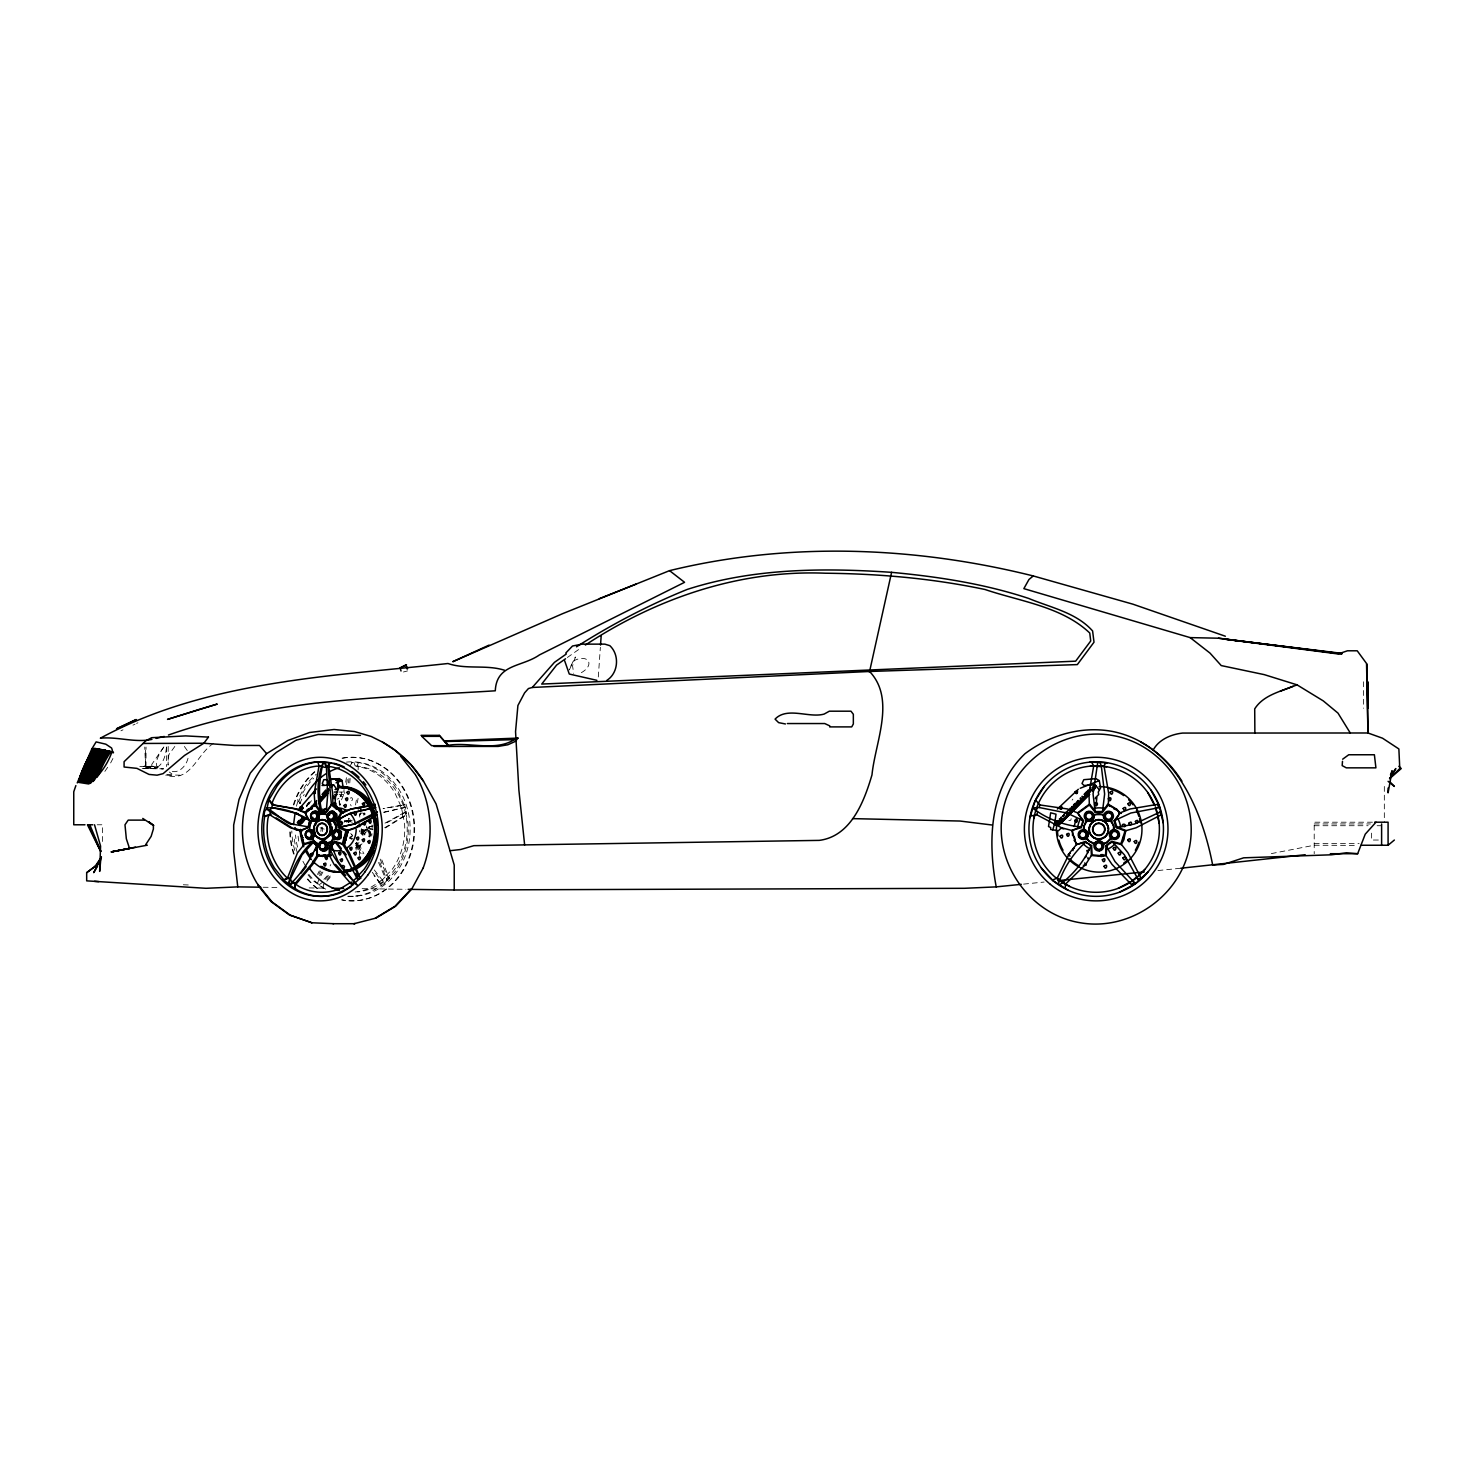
<?xml version="1.0" encoding="UTF-8"?>
<svg xmlns="http://www.w3.org/2000/svg" width="1475" height="1475" viewBox="0 0 1475 1475"><rect width="100%" height="100%" fill="white"/><g stroke="black" fill="none" stroke-linecap="round" stroke-linejoin="round"><path stroke-width="0.75" stroke-dasharray="5 3.75" d="M102.568 841.487L102.623 824.783L97.184 824.783M357.448 849.287L357.632 845.562L359.992 843.221M358.333 849.747L358.517 845.913L360.637 843.811M359.347 849.287L359.531 845.562L361.891 843.221M359.458 855.5L359.9 845.913L362.02 843.811M598.297 676.988L600.362 647.322M323.504 884.041L323.173 888.356L324.205 884.041M349.759 782.93L350.147 778.505M348.506 782.93L348.967 778.505M321.476 827.217L320.849 831.365M330.824 864.534L330.142 865.899M363.219 834.186L363.772 829.356M346.588 784.46L347.565 777.675M345.685 782.211L346.422 777.675M355.53 804.981L356.655 798.381M357.319 802.769L358.075 798.381M166.417 747.475C165.495 758.74 160.425 772.863 145.546 767.277L144.771 747.051M341.481 799.819L343.749 794.509L344.044 789.494M323.855 888.356L317.217 884.023L318.913 879.487M296.401 806.18L298.282 800.095L300.716 803.322M299.388 803.414L300.273 802.732A63.204 54.741 90 0 1 304.219 794.453M369.653 836.712L369.985 835.551A4.904 4.241 -90 0 0 365.818 829.724A4.904 4.241 -90 0 0 361.652 835.551M350.183 765.931L352.083 762.409L350.866 765.931M188.007 758.261C186.477 765.175 179.71 773.269 171.911 771.425M344.726 791.928L344.726 793.513M1072.141 800.077L1072.878 799.137M569.627 669.373L573.111 661.408L568.981 670.129M318.784 874.472L320.554 870.932M110.625 762.944L113.243 757.892M384.975 823.142L405.828 811.748L404.648 804.207L400.61 805.497L394.673 792.499A63.204 54.741 90 0 0 359.181 766.76L356.876 766.668L358.388 762.704L358.13 769.784M317.475 874.472L319.319 870.932M320.905 875.744L322.896 872.002M300.089 803.414L297.581 800.095L305.159 786.175A67.26 58.244 90 0 1 316.314 774.228M319.596 875.744L321.661 872.002M338.863 798.418L337.333 799.155M163.522 747.475C159.595 752.951 149.694 769.176 163.19 768.844L139.129 768.42M104.854 771.407L109.482 764.64M163.873 746.903L151.814 764.345L151.814 766.336L141.157 766.594M403.394 804.944L404.648 804.207M378.559 862.506L384.754 876.869L392.184 869.402A63.204 54.741 90 0 0 404.519 823.161L403.191 816.394L407.137 814.79L405.828 811.748M306.247 805.7L310.598 800.667A42.775 37.041 90 0 0 307.095 806.069M341.131 792.057L341.592 794.509L339.232 799.819L339.398 804.483L341.573 804.483M341.592 794.509L340.024 796.316L342.2 796.316M326.786 881.183L331.949 875.468M325.201 879.358L330.824 873.255M326.86 879.69L330.806 875.468M381.712 880.63L385.215 876.869L386.708 880.759L384.274 883.359L381.546 880.722L378.909 882.013L373.931 875.468M386.966 874.988L388.976 878.326L394.876 871.983A67.26 58.244 90 0 0 408.022 822.792L406.141 814.716M374.244 869.937L384.957 883.359L370.299 892.135A67.26 58.244 90 0 1 346.754 896.228M386.708 880.759L389.658 878.326L388.331 878.012M323.892 879.358L329.663 873.255M174.824 746.461L168.832 754.721L167.929 764.917M406.528 811.748L384.625 824.046M213.58 743.326C196.618 754.057 191.123 782.948 165.772 775.186M350.312 798.104C353.189 795.855 353.189 802.584 350.312 800.335M355.678 845.525L359.033 842.557M356.194 850.079L355.881 847.185M319.042 884.853L322.38 882.4M567.34 657.5L579.859 648.687M384.662 827.77L403.191 816.394M381.251 885.442L379.425 882.013L369.082 888.337A63.204 54.741 -90 0 1 355.143 892.006M339.637 805.793L340.651 804.281L339.287 802.695M350.589 837.321L352.322 836.509M120.932 730.807L122.997 729.83M132.953 725.147L135.018 724.17M136.603 723.414L137.931 722.787M581.334 672.692C595.918 664.377 587.4 653.204 573.296 661.077L575.379 657.002L572.558 665.87L573.664 673.319M385.473 827.936L406.842 814.716L405.348 812.209M403.468 671.992L407.542 670.904M383.721 812.467L404.722 807.507L404.095 804.944L383.076 808.669M383.924 812.08L404.722 807.507M400.61 805.497L383.334 808.411M1271.339 853.601L1314.207 845.249L1356.889 845.396M369.248 826.645L373.23 825.908M372.64 826.277L368.658 827.014L372.53 828.747M359.439 852.015L361.154 853.546M366.962 829.429L366.169 829.54A5.255 4.554 -90 0 0 362.832 835.606M1023.576 884.115L1044.079 882.05M1157.986 870.545L1180.774 868.24M151.814 766.336L157.124 767.277M139.812 766.594L153.271 766.244M403.966 804.207L397.531 790.158A67.26 58.244 90 0 0 359.771 762.759L351.382 762.409M144.771 765.636L146.025 765.636L146.025 747.051M338.771 792.057L343.38 792.057M339.158 794.509L343.749 794.509M344.265 820.948L345.537 820.948M347.602 821.096L352.322 822.202M1372.414 822.202L1314.207 822.202L1314.207 853.712M1314.207 823.953L1370.386 823.953M1314.207 825.723L1368.136 825.723M1377.115 825.723L1381.614 825.723M365.818 829.724L367.091 829.724L366.538 825.797M365.394 830.794L368.123 830.794M367.791 831.513L369.69 831.513M1378.369 840.031L1371.51 840.031L1371.51 830.572M1314.207 843.645L1359.139 843.645M357.632 845.562L359.9 845.913L363.864 853.785M386.413 879.487L389.031 878.012L380.661 856.993M382.947 882.4L381.14 884.041M355.475 896.044L357.319 896.044M145.546 767.166L157.014 767.277L145.453 767.111L145.546 747.475M263.122 887.249L279.236 887.471M309.16 887.913L325.274 888.134M362.113 888.669L405.865 889.296M143.628 768.493L163.688 768.844M166.712 774.854L179.95 775.186M166.859 774.983L173.534 775.186L169.33 772.033M183.287 884.779L190.109 885.037M404.021 807.507L405.699 807.581M359.55 815.325L361.08 813.002M320.093 827.77L324.15 829.116M1068.877 820.506L1070.776 820.247L1071.182 818.717M368.418 827.586L373.083 829.614M366.519 827.586L372.179 830.112M317.899 884.023L312.184 880.04L308.054 874.878M350.46 804.539L351.161 805.903M184.357 746.461L187.638 751.052M372.272 872.315L381.933 885.442M375.627 873.255L381.048 880.722M379.831 862.506L387.39 880.759M358.517 845.913L362.444 853.785M400.131 805.497L401.071 808.005M380.163 859.077L386.487 874.988M357.835 844.106L357.485 843.258A5.255 4.554 -90 0 0 356.766 842.243M353.982 762.483L355.162 765.931M402.73 816.394L402.251 813.721M401.532 808.005L402.657 813.721M339.25 801.386L339.324 804.483M1384.324 786.433L1384.324 822.202M1363.49 681.763L1363.49 708.313M168.187 746.461L168.187 765.064M166.472 746.922L166.472 766.558M371.977 824.894A42.775 37.041 90 0 1 371.718 836.048M344.025 822.202A8.26 7.154 -90 0 1 351.179 822.202M349.446 837.321A8.26 7.154 -90 0 0 352.654 835.182A6.306 5.457 -90 0 1 350.276 833.467M306.523 806.622A41.742 36.156 90 0 1 311.299 799.837M317.088 888.595A71.796 62.171 90 0 1 306.302 877.92M293.58 854.062A71.796 62.171 90 0 1 289.727 831.642M293.304 804.944A71.796 62.171 90 0 1 315.89 770.54M342.034 758.187A71.796 62.171 90 0 1 414.051 829.411A71.796 62.171 90 0 1 341.462 899.861M294.797 850.43A67.26 58.244 90 0 1 291.792 830.997M305.38 865.659A63.204 54.741 90 0 1 302.117 859.667M297.581 847.166A63.204 54.741 90 0 1 295.516 834.997M362.924 835.551A4.904 4.241 -90 0 1 367.091 829.724M366.925 829.724A4.904 4.241 -90 0 1 371.092 835.551M348.837 818.183A4.904 4.241 -90 0 1 348.266 819.215M346.57 820.653A4.904 4.241 -90 0 1 344.468 820.948M361.486 828.637A9.68 8.371 -90 0 1 360.748 833.559M351.714 839.035A9.68 8.371 -90 0 1 349.63 838.279M348.321 821.593A9.68 8.371 -90 0 1 350.257 820.432M355.752 843.46A4.904 4.241 -90 0 1 356.01 848.162M356.342 842.502A4.904 4.241 -90 0 1 355.936 850.043M364.178 813.462A4.904 4.241 -90 0 1 364.638 814.587M361.891 831.144A9.68 8.371 -90 0 1 361.246 833.559M352.212 839.035A9.68 8.371 -90 0 1 350.128 838.279M348.819 821.593A9.68 8.371 -90 0 1 350.755 820.432M349.317 818.33A5.255 4.554 -90 0 1 348.708 819.455M347.879 820.34A5.255 4.554 -90 0 1 344.634 821.317M325.643 889.13A67.26 58.244 90 0 1 307.888 873.182M297.268 852.495A67.26 58.244 90 0 1 293.875 835.366M298.927 801.036A67.26 58.244 90 0 1 313.677 778.302M346.422 762.114A67.26 58.244 90 0 1 410.124 829.079A67.26 58.244 90 0 1 346.422 896.044M346.717 822.405A9.827 8.518 90 0 1 350.534 819.86M361.246 829.356A9.827 8.518 90 0 1 360.951 831.9M352.101 838.851A9.827 8.518 90 0 1 350.036 837.874M348.284 822.405A9.827 8.518 90 0 1 350.036 820.837M362.813 829.356A9.827 8.518 90 0 1 361.67 834.26M359.808 830.407A6.306 5.457 -90 0 1 359.402 831.918M351.769 834.444A5.882 5.107 90 0 1 350.7 833.522M352.285 838.519A9.495 8.223 90 0 1 350.294 837.579M348.598 822.644A9.495 8.223 90 0 1 352.285 820.174M362.647 829.356A9.495 8.223 90 0 1 361.541 834.094M364.454 812.946A3.89 3.374 -90 0 1 365.081 813.61M359.439 814.44A3.89 3.374 -90 0 1 360.508 812.946M362.573 812.946A3.89 3.374 -90 0 1 363.901 815.362M363.514 813.075A3.245 2.803 -90 0 1 365.026 814.716M359.808 817.095A3.245 2.803 -90 0 1 361.449 813.075M356.028 842.926A3.89 3.374 -90 0 1 355.659 849.489M355.696 843.46A3.245 2.803 -90 0 1 355.954 848.438M371.055 834.905A3.89 3.374 -90 0 0 364.657 832.988L364.399 833.928A3.89 3.374 -90 0 0 364.343 834.887M368.639 836.749A3.89 3.374 -90 0 0 367.441 831.255A3.89 3.374 -90 0 0 362.758 832.988L362.5 833.928A3.89 3.374 -90 0 0 362.444 834.887M369.617 837.026A3.245 2.803 -90 0 0 369.358 832.029A3.245 2.803 -90 0 0 365.155 833.264L364.933 834.039A3.245 2.803 -90 0 0 364.897 834.85M306.487 806.069A42.775 37.041 -90 0 1 308.773 802.418M322.619 831.494A8.26 7.154 -90 0 1 322.619 827.217M308.976 804.207A42.775 37.041 -90 0 1 311.428 800.722M342.642 758.187A71.796 62.171 -90 0 1 414.659 829.411A71.796 62.171 -90 0 1 342.071 899.861M317.697 888.595A71.796 62.171 -90 0 1 305.528 876.168M294.189 854.062A71.796 62.171 -90 0 1 290.335 831.642M293.912 804.944A71.796 62.171 -90 0 1 314.857 771.904M355.549 765.967A63.204 54.741 -90 0 1 407.211 827.899A63.204 54.741 -90 0 1 357.595 892.006M298.743 841.119A63.204 54.741 -90 0 1 297.968 834.997"/><path stroke-width="1.5" d="M295.129 827.549L295.111 829.466L302.246 830.794M1065.171 888.356L1065.558 884.041L1085.674 864.424L1091.408 855.5L1101.327 856.403L1105.568 854.892L1112.021 864.424L1132.247 885.442M351.29 886.567L342.182 892.135A67.26 58.244 -90 0 1 297.618 890.218L295.055 888.356L295.387 884.041L299.093 886.53A63.204 54.741 -90 0 0 340.946 888.337L351.308 882.013L353.023 884.041L352.433 885.442L334.106 864.424L329.091 854.892L329.515 845.562L334.548 841.34L342.348 843.755L347.934 852.827L359.513 878.012L360.84 878.326L357.595 879.487L344.837 854.836L334.548 841.34M295.055 888.356L294.687 884.041L311.299 864.424L317.07 855.5L329.939 855.5L330.382 845.913L334.899 842.133L344.32 844.603L349.372 852.827L360.213 878.012M331.248 849.287L331.414 845.562L333.774 843.221L331.764 845.913L331.598 849.747M1105.568 854.892L1106.066 845.562L1108.794 843.221L1111.873 841.34L1120.889 843.755L1127.969 852.827L1141.171 878.326M342.348 843.755L345.961 830.941L354.996 827.77L377.323 814.716M327.192 766.558L331.064 766.76A63.204 54.741 -90 0 1 366.538 792.499L372.493 805.497C382.762 804.004 343.398 808.632 341.942 812.836L337.425 820.893L339.139 827.014L348.284 830.462L344.32 844.603L348.284 830.462L356.434 827.77L375.074 816.394L376.402 823.161A63.204 54.741 -90 0 1 364.067 869.402L358.849 874.988M434.111 746.424L498.126 746.424L507.898 744.764L515.365 741.372L517.965 738.09L514.222 739.657L445.303 741.538L449.082 746.424L439.255 735.361L421.002 735.361M1120.889 843.755L1125.056 830.941L1136.119 827.77L1161.323 814.79M1101.327 856.403L1106.268 855.5L1106.785 845.913L1109.237 843.811L1111.984 842.133L1121.277 844.603L1123.655 840.197L1125.868 830.462L1116.907 827.014L1114.916 820.893L1120.133 812.836L1130.016 809.001L1158.465 804.207M439.181 736.338L421.758 736.338L431.64 745.686L448.197 745.686L439.255 735.361M600.528 645.054L601.173 635.928M868.517 671.512L1077.34 664.598L1094.007 642.197L1092.606 630.968C1076.215 612.531 1050.606 607.571 1028.757 598.463C984.397 583.768 938.026 576.67 891.601 572.337L869.586 671.475C895.989 699.316 875.21 742.109 871.983 774.873C864.166 801.46 851.001 836.325 819.252 840.381L473.844 845.673L460.753 849.489L450.133 850.706M1342.49 761.34L1342.176 765.617L1346.306 767.848L1375.917 767.848L1374.387 754.758L1348.74 754.758L1342.656 759.201M293.341 824.046C285.117 827.069 263.398 796.279 264.228 816.154L269.685 814.716L290.409 827.77L300.55 830.941L304.09 844.603L297.471 852.827L287.496 878.012L283.366 880.04L290.225 884.853L293.47 882.474L290.003 879.948L289.082 884.023M322.048 812.264C317.641 796.058 319.559 777.214 323.265 762.409L331.654 762.759M317.863 762.169L319.061 765.82L314.157 793.513L315.06 805.018L320.149 812.264L323.246 812.559L326.362 812.264L331.451 805.018L327.948 765.82L329.57 762.704M100.706 860.165L99.655 871.412L100.577 846.115L94.529 824.783M316.092 842.926L311.926 838.593A4.904 4.241 -90 0 0 309.418 829.724L310.358 824.672M1083.074 829.724L1086.208 820.063M300.826 807.507C303.739 813.002 302.523 802.271 301.011 808.65C306.413 808.65 297.803 804.133 300.568 809.093C304.938 807.102 298.909 807.784 302.633 808.153L301.435 806.788L300.236 807.581L301.951 808.945M314.986 791.024L314.986 793.495M358.277 808.872L358.96 807.489L360.601 807.747M361.006 808.872L360.601 809.978M346.902 830.462L342.938 844.603M293.543 824.58L295.129 812.799L298.227 813.739M1097.75 762.409L1093.049 793.992L1095.243 812.264L1098.838 812.559L1102.433 812.264L1108.315 805.018L1108.702 793.513L1103.982 765.82L1105.844 762.704M1052.505 880.04L1057.262 878.012L1069.707 852.827L1076.418 844.603L1085.692 842.133L1088.439 843.811L1090.892 845.913L1091.408 855.5L1092.108 854.892L1091.611 845.562L1085.692 842.133C1073.062 853.269 1063.678 868.167 1058.294 884.023M372.493 805.497L351.161 809.001L342.79 812.928L340.319 809.222L336.245 808.872L331.451 805.018M319.319 854.892L317.07 855.5L316.627 845.913L314.617 843.221L311.962 841.34L304.145 843.755M300.55 830.941L308.091 827.586L309.584 820.893L305.067 812.836L295.701 809.001L272.433 804.944L268.782 800.095L267.03 808.263M308.091 827.586L310.008 820.764C304.68 816.486 303.573 808.724 311.52 808.263L312.165 808.872M337.664 780.625L338.752 787.963L335.581 796.316L334.973 804.483L332.613 804.483M1021.29 884.336L996.233 886.881C987.642 841.322 989.319 787.761 1025.051 753.651C1049.979 734.9 1081.986 725.571 1112.924 731.545C1174.543 744.23 1201.867 809.498 1212.671 865.014L1223.365 864.442L1243.683 857.823L1331.501 854.799L1346.454 852.808L1357.664 853.712L1365.242 834.168L1375.991 822.202M288.399 884.023C292.271 868.24 299.904 853.122 312.11 842.133L313.511 842.133L302.006 854.836L290.003 879.948M1095.243 812.264L1089.361 805.018L1088.974 793.513L1093.713 765.82L1091.518 762.169M331.525 804.096L336.835 806.29C340.319 812.135 335.489 803.617 332.908 804.096L331.525 804.096L326.362 812.264M310.266 824.783L310.635 823.492M1030.398 816.154L1036.685 814.716L1061.557 827.77L1071.809 830.462L1080.788 827.014L1082.023 824.046L1082.779 820.893L1077.543 812.836L1067.66 809.001L1039.857 804.944L1035.634 800.095M1085.803 841.34L1076.418 844.603L1071.809 830.462L1081.341 827.586L1083.553 820.764L1077.543 812.836L1089.582 804.096L1095.63 811.563L1102.065 811.563L1108.112 804.096L1116.667 809.222L1120.133 812.836L1114.123 820.764L1114.953 824.267L1116.335 827.586L1125.056 830.941M1074.132 826.535L1076.123 818.938M266.33 808.263L270.478 812.209L269.685 814.716L271.068 814.716L264.928 816.154L264.467 817.814A67.26 58.244 -90 0 0 274.405 868.001L284.067 880.04L288.363 878.252M268.837 815.122L267.934 818.496A63.204 54.741 -90 0 0 286.98 877.754L287.662 878.252M269.925 811.029L271.529 807.618M305.067 812.836L306.45 812.836L297.139 809.001L273.815 804.944L272.137 802.732A63.204 54.741 -90 0 1 316.775 766.152L319.688 766.263M422.993 868.314L423.159 868.038C434.461 837.708 431.954 803.008 415.581 774.983M97 749.54L95.654 749.153L94.363 751.07A110.367 109.408 87.9 0 0 80.664 781.16L80.406 782.119L80.978 781.086A110.367 109.408 88 0 1 94.677 750.996M97.958 749.171L96.668 751.107A110.367 108.56 -84.3 0 0 82.969 781.178L82.711 782.156L86.453 781.215L81.899 782.082L81.568 781.068A110.367 109.261 -89.9 0 1 95.267 750.978L96.557 749.042L98.161 749.577M81.899 782.082L82.157 781.105A110.367 108.984 -87.2 0 1 95.857 751.033L97.147 749.097M82.711 782.156L83.559 781.234A110.367 108.247 -82.8 0 1 97.258 751.162L98.548 749.226L99.544 749.687M86.306 782.561L86.564 781.603A110.367 106.845 -78.7 0 1 100.263 751.513L101.554 749.577L99.433 751.347A110.367 106.993 -79 0 0 85.734 781.437L86.306 782.561L90.012 781.621M95.488 749.89L94.474 749.429L93.183 751.347A110.367 109.445 87.3 0 0 79.484 781.437L77.235 782.875L91.782 749.023L96.115 741.907L105.85 744.193L111.584 748.009L112.413 750.48C108.191 763.405 99.784 775.924 88.703 783.962L78.986 782.451L79.152 781.51A110.367 109.482 86.9 0 1 92.851 751.42L94.16 749.503L95.174 749.964L93.718 749.595L92.095 751.605A110.422 109.722 82.8 0 0 80.406 775.352L79.189 780.035L79.668 778.431A110.404 109.574 85.7 0 1 92.409 751.531M1044.392 786.175L1035.044 801.036L1032.943 807.894L1039.138 807.507L1039.857 804.944M1099.023 789.494L1095.077 784.811L1084.014 785.474L1082.023 783.483L1083.793 779.685L1095.925 778.671L1099.299 780.625L1100.571 787.963L1098.267 792.057L1098.709 794.509L1096.921 796.316L1096.202 804.483M1052.744 829.835L1054.717 823.327M331.34 787.318L332.502 785.825L331.359 786.894M1029.882 817.814L1032.832 808.263C1046.586 818.699 1063.586 825.263 1080.788 827.014L1081.341 827.586M1033.864 818.496L1034.915 815.122M1036.169 811.029L1037.22 807.618M328.612 789.641L327.376 788.203L328.298 790.194L327.155 791.485C325.477 787.097 324.352 794.619 326.583 792.849M322.73 856.403L325.164 855.021L322.73 856.403L317.07 855.5M1055.362 822.386L1058.11 820.506L1055.989 822.331M323.265 762.409C316.867 776.569 316.775 795.928 320.72 811.563L320.149 812.264M75.87 785.603L73.75 791.798L73.75 824.783L84.978 824.783M1057.096 823.603L1057.888 824.193L1094.745 786.894A2.895 2.895 0 0 0 1094.063 786.212L1093.639 786.23M314.839 791.743L314.839 792.776M1090.154 788.203L1091.205 790.194L1089.914 791.485C1087.923 787.005 1086.743 794.841 1089.251 792.849M1036.685 814.716L1037.607 812.209M340.319 827.586L338.808 820.893L340.614 817.685M1390.482 774.947L1392.087 770.706L1388.086 792.849L1388.086 788.074M321.071 855.647L327.044 856.403L330.99 854.892M318.692 844.106L319.042 843.258A5.255 4.554 -90 0 1 326.712 843.258L331.525 841.248L333.018 837.984A5.255 4.554 -90 0 1 335.397 829.54L335.858 825.889L332.981 820.985A5.255 4.554 -90 0 1 326.768 815.767L326.915 814.864A14.658 12.703 -90 0 0 318.84 814.864L318.987 815.767A5.255 4.554 -90 0 1 312.755 820.985L312.055 820.543M1072.989 849.047L1072.989 850.633M1084.936 857.62L1086.448 856.459M1087.812 858.819L1087.978 857.62M98.585 864.405L100.982 858.948M91.708 754.536L93.552 750.462L91.782 749.023L94.769 748.341L113.354 752.508M94.732 750.074L96.668 749.613M105.223 749.706L102.844 749.89L101.572 751.826A110.367 106.845 -78.7 0 0 87.873 781.916L87.597 782.875L88.832 782.137A110.367 106.827 -78.7 0 1 102.531 752.066L103.822 750.13M106.145 750.683L104.854 752.619A110.367 106.808 -78.6 0 0 91.173 782.69L89.92 783.428L90.196 782.469A110.367 106.827 -78.7 0 1 103.895 752.379L105.186 750.462L109.058 750.996M107.14 751.162L108.431 751.457L107.454 750.996L106.163 752.932A110.404 106.827 -78.6 0 0 93.423 779.832L92.907 781.566L94.4 780.072A110.404 106.79 -78.5 0 1 107.122 753.153L109.814 750.812M110.736 751.789L109.463 753.725A110.404 106.716 -78.4 0 0 98.936 774.357L96.871 777.067L97.958 774.135A110.404 106.753 -78.5 0 1 108.486 753.485L109.777 751.549L112.93 751.752M310.543 823.64L312.313 820.063A4.904 4.241 -90 0 1 311.907 812.522L312.774 811.803A4.904 4.241 -90 0 1 318.858 814.587L322.195 813.794M314.617 843.221L316.627 845.913C310.063 860.275 301.048 874.122 289.524 884.853L294.355 888.356M336.706 806.88L332.908 804.096L332.686 793.513L328.648 765.82L330.252 762.704M268.782 800.095L277.042 786.175A67.26 58.244 -90 0 1 316.461 762.114L322.564 762.409M423.159 868.038L411.673 889.13L395.613 906.258L376.033 918.077L354.516 923.59M345.961 830.941L338.402 827.586L336.484 820.764L340.891 812.928L343.325 812.836L340.319 809.222L336.245 808.872M100.724 858.561L93.736 872.665L97.608 866.046M98.659 881.608L86.675 880.852L86.675 872.665L96.705 865.18L101.388 857.288M1390.298 777.675L1395.829 768.549L1390.667 776.163M318.452 855.5L312.737 864.424L296.162 883.931L292.88 882.4L294.17 882.474M145.619 844.788L151.132 836.38L153.382 829.024L153.382 825.484L148.938 821.944L153.677 825.428M322.877 808.964L323.855 811.656L324.813 808.964M334.217 798.749L334.217 796.518M99.323 749.3L98.032 751.217A110.367 107.804 -81.1 0 0 84.333 781.308L84.075 782.266L84.923 781.363A110.367 107.454 -80.1 0 1 98.622 751.273L99.913 749.355L101.72 749.89M79.963 782.229L80.222 781.252A110.367 109.427 87.8 0 1 93.921 751.181L95.211 749.245L93.607 751.254A110.367 109.427 87.6 0 0 79.908 781.326M94.75 866.95L101.443 856.975M1119.212 812.928L1116.667 809.222M300.66 822.792L300.882 821.962A3.651 3.171 -90 0 0 300.163 821.133C295.996 825.152 301.619 816.726 297.305 822.644A3.3 2.858 -90 0 0 297.987 823.419L299.923 821.741L299.167 824.451L305.085 817.685M323.431 796.5L322.232 794.14L323.154 796.113L322.029 797.422L320.315 796.353L322.361 797.735M316.867 804.096L315.484 804.096C309.363 807.618 308.754 810.162 315.06 805.018M1108.315 805.018L1114.27 808.263M375.148 804.207L375.222 807.507L350.405 813.02L336.484 820.764M1095.317 798.749L1095.722 797.219M1153.173 750.001C1158.944 739.491 1171.076 734.366 1182.526 733.075L1367.952 732.983L1382.518 738.201L1398.872 748.95L1399.775 768.549L1389.542 778.542M336.521 825.797L334.014 820.063L336.908 829.724A4.904 4.241 -90 0 1 341.075 835.551L340.743 836.712A4.904 4.241 -90 0 1 334.419 838.593L331.045 842.17M300.882 873.255L306.173 866.618M1059.308 822.792L1059.566 821.962A3.651 3.651 0 0 0 1058.737 821.133L1056.487 822.81M1079.737 802.363L1079.958 801.681A2.895 2.895 0 0 0 1079.276 800.98C1075.183 804.465 1080.788 797.237 1076.473 802.326A2.544 2.544 0 0 0 1077.119 802.972C1081.747 800.077 1075.994 804.133 1078.52 803.58M1070.481 811.619L1070.315 810.457M1076.787 805.295C1077.119 800.022 1070.076 807.083 1075.349 806.751M1085.6 796.5L1084.217 794.14L1085.287 796.113L1083.977 797.422L1082.005 796.353L1084.365 797.735M305.62 812.928L311.52 808.263M1078.465 812.928L1089.361 805.018M996.233 886.881L964.447 888.3L454.226 889.997L454.226 865.014L436.065 803.875L423.473 781.178L411.027 764.751L394.71 750.001L382.431 742.054L371.202 736.467L354.479 731.545L334.032 729.498L309.547 732.503L287.791 740.524L266.606 753.651L250.234 773.195L239.042 799.376L233.677 825.023L233.677 851.296L237.788 886.881L260.817 887.212M298.983 809.056L316.406 788.941M315.023 793.347L314.525 791.19M301.435 808.945L302.633 808.153M307.703 810.918L308.939 809.517M309.787 808.503L310.801 808.742L311.815 806.161M316.701 800.519L315.539 802.326A2.544 2.212 -90 0 0 316.092 802.972L316.461 802.953M316.517 801.404L316.295 802.437M311.133 809.13L312.368 807.692M319.319 799.727L320.075 798.878L319.006 798.528M315.521 804.908L314.212 806.419L313.198 805.258L315.023 804.336M319.208 801.367L328.685 790.434M305.362 818.238L302.91 822.257M318.674 802.879L327.542 792.628M307.353 817.132L299.867 824.525L302.246 823.032M318.95 803.728L328.058 793.218M338.752 787.963L337.019 789.494L333.59 784.811L331.635 784.811M524.639 844.972L518.887 790.065L515.549 731.655L517.909 705.511L524.602 692.863L528.437 688.548L532.272 687.461L554.434 662.367L566.308 653.997M1094.524 787.576L1096.072 785.825L1094.727 787.318M565.81 652.983L572.521 646.013L582.035 644.133L604.805 644.133L609.839 645.663C619.795 654.937 618.412 672.987 606.926 680.325M1111.726 838.593L1103.503 844.567M329.515 845.562L330.382 845.913C325.33 853.417 370.077 899.252 353.428 880.722L357.54 876.869L355.641 873.421M411.083 889.13L395.005 906.258L375.424 918.077M1059.603 884.853C1072.989 874.822 1084.217 861.345 1090.892 845.913L1091.611 845.562M1116.335 827.586L1134.404 824.046L1160.641 811.748M489.073 645.11L452.77 661.703L562.454 613.729L669.558 570.641L684.566 582.312L539.408 654.937C521.947 667.161 496.467 663.897 495.287 690.798C385.823 697.73 272.949 698.154 168.445 735.029M1057.372 809.056L1078.317 789.272M1064.139 814.218L1066.407 811.951L1065.835 813.186L1067.365 814.716M1067.439 810.918L1068.988 810.052M1092.145 787.668L1093.381 786.433M1088.974 794.011L1061.908 822.257M1092.219 790.747L1095.482 787.503L1092.809 791.337M1059.585 824.562L1089.73 794.435M377.028 811.748L353.502 824.046L338.402 827.586M327.487 791.817L325.44 790.416L325.643 792.352M1137.354 876.371L1132.081 880.999M1138.847 874.988L1144.877 869.402M1147.993 871.983L1135.123 883.931L1119.599 892.135M334.788 806.88L340.227 809.83M514.222 739.657C495.268 751.66 469.806 741.925 448.787 745.225M1389.727 778.542L1401.25 768.549L1398.872 766.299M1361.222 845.249L1388.086 845.249L1394.373 840.031M1093.307 788.793C1090.744 789.77 1096.607 784.7 1092.33 788.166M1090.283 791.817L1087.923 790.416L1088.144 792.352M1225.356 636.223L1132.855 604.16L1033.274 575.951L1028.96 579.491L1023.853 588.636L1190.141 637.606L1218.553 638.214L1341.789 653.96M1132.118 884.041L1134.22 882.4L1135.732 883.359M1061.576 809.093C1064.6 805.958 1057.151 805.958 1060.156 809.093M1118.732 812.688L1121.369 813.389M1073.247 848.715L1074.353 848.254M1124.558 826.811C1127.896 823.308 1119.654 823.308 1122.991 826.811M1103.116 854.633L1100.885 854.633M1123.378 839.828L1123.378 837.099M332.096 841.506L327.118 844.567A4.904 4.241 -90 0 0 319.042 844.567L315.927 842.926M86.675 872.665L96.705 865.18M301.048 835.182L304.09 844.603L312.11 842.133L314.507 843.811M321.753 811.545L326.639 808.097M576.485 646.824C611.553 624.441 648.65 605.027 687.258 589.41C753.135 568.133 823.197 567.746 891.601 572.337M565.552 658.772L556.591 665.078L541.731 684.068L1075.662 661.169L1090.707 640.998L1089.748 633.015C1061.742 606.483 1020.331 601.487 985.042 589.502C932.513 578.403 879.045 573.738 825.428 573.222C739.51 569.719 656.559 598.205 585.409 645.017M79.982 776.643L82.416 774.928M1138.534 880.759L1138.221 879.487L1140.433 878.012M339.453 824.046C334.733 813.684 367.644 810.513 373.783 807.378M353.539 880.999L338.162 861.64L331.414 845.562M302.246 837.394L303.26 837.616M295.848 740.358L276.452 752.305C239.393 783.981 232.202 841.893 256.945 883.175L272.082 901.962L290.206 915.108L311.354 922.668M375.904 807.507L373.415 808.005L374.539 813.721L377.231 812.209M302.393 839.976L303.408 840.197M1080.198 788.277L1099.299 780.625M1118.179 888.337L1130.145 882.013M327.118 844.567L330.4 842.926M401.016 670.996L400.186 667.898L405.938 664.948L407.579 668.765M375.166 814.532L354.94 824.046L342.587 826.59M400.186 667.898L406.51 664.783M334.161 802.898C337.923 801.699 335.267 808.503 333.534 804.686M116.746 728.613L135.995 719.542M116.507 728.982L136.438 719.616M1350.252 732.983L1337.991 713.107L1323.259 700.883L1296.986 684.824C1282.236 691.185 1263.817 694.43 1254.709 708.885L1254.875 732.983M302.08 835.44L300.679 835.44L300.107 830.462L309.252 827.014L291.902 824.046L270.478 812.209L271.861 812.209M1095.28 802.898C1099.502 801.589 1096.607 808.595 1094.542 804.686M1107.393 804.539L1109.753 805.903M599.329 598.647L636.333 584.008M1280.337 691.167L1293.132 686.225M336.06 782.838L342.108 780.625L343.196 787.963M1072.491 835.44L1072.62 830.941M1073.855 837.616L1073.192 835.182M273.815 804.944L272.433 804.944L271.806 807.507L295 813.02L310.008 820.764M1074.04 840.197L1076.787 843.755M296.493 740.081L318.176 734.458L360.435 735.398M135.442 847.185L111.971 851.776L147.352 845.175M1092.108 854.892L1101.364 855.647M83.301 782.211L87.043 781.271M81.309 782.027L85.071 781.086L80.719 782.045M151.943 739.381C135.036 742.994 117.392 736.486 100.355 738.201C206.297 680.712 330.842 676.269 447.958 663.51C466.34 669.797 486.326 664.34 504.671 670.295M156.037 738.403L164.223 736.449M669.558 570.641C788.627 541.565 914.832 546.395 1033.274 575.951M325.44 855.647L329.091 854.892M327.044 856.403L331.322 855.5L329.939 855.5M304.016 818.92L301.896 819.362L302.264 817.187L301.398 819.713L300.347 819.399L301.969 821.28M1093.749 814.587L1103.927 814.587M129.634 848.42L111.031 851.923L129.523 848.457L126.334 838.759L124.988 824.783L128.196 820.118L144.144 820.118M303.389 819.639L301.637 819.971L302.375 820.819M1063.18 818.92L1060.728 819.362L1061.152 817.187L1060.156 819.713L1059.4 818.938L1060.82 821.28M1159.682 807.581L1130.827 813.02L1114.123 820.764M1083.553 820.764L1066.849 813.02L1039.138 807.507M1062.461 819.639L1060.433 819.971L1061.281 820.819M314.783 790.84L313.548 792.259L314.783 793.679M343.103 868.24C347.621 865.862 339.49 863.576 342.421 868.038M353.76 923.7L355.106 923.59M1070.02 856.108L1068.029 854.597L1070.389 853.232M1305.172 854.726L1180.774 868.24M1057.741 880.667L1144.323 871.928M330.123 779.077L339.398 778.671L342.329 780.625L337.259 780.625L334.327 778.671M330.99 779.482L339.398 778.671M266.44 807.894C282.038 807.267 297.784 812.707 310.967 820.893L309.584 820.893M322.066 785.474L333.59 784.811M326.012 793.513L324.721 793.587L324.961 794.73M323.08 813.85L324.297 813.794M143.093 743.455L203.827 743.253L234.414 745.465L259.508 745.465L266.606 753.651M1088.587 793.513L1086.669 794.011L1087.37 794.73M532.272 687.461L869.586 671.475M445.339 740.892L517.965 738.09M1099.963 762.483L1101.309 765.931L1103.982 765.82M787.355 723.543L824.728 723.543L829.798 725.903M829.651 726.898L851.72 726.898L853.343 723.967L853.343 714.287L850.983 711.19L829.337 711.19L824.156 714.066C809.203 718.399 787.189 706.378 775.076 719.118L778.634 722.639L785.438 723.967M319.743 765.82L322.048 765.931M328.648 765.82L325.643 765.931C322.177 756.749 330.769 770.927 322.011 766.373M326.344 765.931L327.727 793.992L326.288 811.563L320.72 811.563L315.484 804.096M327.192 779.685L323.818 779.685L322.288 783.483L324.021 785.474M335.692 780.238L340.762 780.238M335.065 789.494L337.425 789.494M334.401 792.057L336.761 792.057M314.101 793.052L314.359 791.964M334.788 794.509L337.148 794.509M333.221 796.316L335.581 796.316M364.528 799.837L367.644 799.837M302.375 807.083L302.117 808.153M309.455 809.222L308.183 809.83M320.72 811.563L324.887 811.822M318.674 814.587L318.858 814.587A4.904 4.241 -90 0 1 312.147 820.063L312.313 820.063M327.487 814.587L324.131 813.794M310.819 817.297L312.718 817.297M337.425 820.893L338.808 820.893M1374.645 822.202L1388.086 822.202L1388.086 845.249M92.796 824.783L87.449 824.783L100.558 851.241M339.139 827.014L340.522 827.014M309.418 829.724L309.602 829.724A4.904 4.241 -90 0 0 305.436 835.551L305.767 836.712A4.904 4.241 -90 0 0 312.092 838.593L314.396 841.506M336.908 829.724L336.724 829.724A4.904 4.241 -90 0 0 334.235 838.593L334.419 838.593M297.342 829.835L301.767 829.835M300.107 830.462L301.49 830.462L293.783 828.305M310.561 831.513L312.46 831.513M338.088 831.513L339.988 831.513M311.926 838.593L312.737 837.984A5.255 4.554 -90 0 0 310.358 829.54L309.566 829.429M324.426 842.926L326.325 842.926M319.042 844.567L319.208 844.567A4.904 4.241 -90 0 0 322.712 850.946L324.887 850.946A4.904 4.241 -90 0 0 326.86 850.043M316.627 845.913L318.01 845.913M330.382 845.913L331.764 845.913M1330.321 853.712L1357.664 853.712M324.887 855.777L323.246 855.021M288.879 878.012L287.496 878.012L290.796 879.487M354.83 882.4L353.023 884.041M237.788 886.881L206.002 888.3L94.529 881.349M332.963 923.7L354.369 923.7M332.188 888.245L343.693 888.411M408.169 889.333L454.226 889.997M852.568 818.625L960.078 821.04L992.122 825.023M1089.896 762.114L1107.448 762.759M1090.283 766.152L1096.368 765.931M1096.202 766.373L1101.548 766.558M1104.093 766.668L1106.766 766.76M311.483 922.76L333.571 923.7M322.029 813.794L323.246 813.85M1058.921 825.281L1054.514 824.783L1056.008 814.2L1050.661 812.799L1048.522 826.535L1050.679 827.549L1050.661 829.466L1058.405 830.794L1061.004 828.212L1063.77 828.839M1229.247 639.744L1342.361 653.407M1341.347 653.665L1218.553 638.214M1084.715 862.949L1086.079 865.309L1083.351 865.309M312.092 922.76L289.598 915.108L271.031 901.575L257.867 885.203M1235.534 640.5L1225.061 639.21L1338.102 653.96L1347.468 650.788L1357.221 650.788L1366.901 663.99L1367.952 732.983L1366.551 663.953M316.406 848.309L314.876 850.633M596.896 680.325L569.276 674.038L564.667 660.8M344.117 839.976L346.017 839.976M103.84 750.369L100.724 749.429M109.408 751.697L110.754 752.029M111.731 752.25L113.501 752.674M1083.406 798.694L1080.401 797.957L1080.714 801.367M344.265 837.394L346.164 837.394M1082.89 799.21L1081.175 800.925M318.932 797.957L321.532 798.694M345.463 835.182L347.363 835.182M1296.986 684.824L1264.241 674.628L1221.226 665.575L1209.998 653.093L1190.141 637.606M321.089 799.21L319.596 800.925M1113.828 808.872L1116.243 809.83M1087.757 852.863L1086.798 850.559L1089.287 850.227M1094.173 844.567L1085.95 838.593M359.199 823.917L359.826 826.553L357.669 826.221M1106.066 845.562L1115.026 861.64L1134.22 882.4M319.208 844.567L315.078 841.893M276.194 817.906L291.866 827.77M1059.345 879.948L1064.342 883.082M1065.688 883.931L1069.836 886.53M1068.158 890.218L1053.279 880.87L1041.332 868.001M142.762 818.422L153.474 825.428M1057.262 878.012L1059.474 879.487M314.23 841.248L315.281 842.17M1063.475 882.4L1065.558 884.041M1068.619 813.02L1067.384 811.84M1388.086 781.326L1394.373 786.433L1389.653 781.584M1086.928 795.172L1085.047 793.31L1086.964 791.43L1088.126 792.167M1074.058 808.023L1071.735 806.622L1072.454 807.323L1069.854 808.503L1071.717 810.365M1073.616 808.484L1072.823 807.692L1071.403 809.13L1072.178 809.904M335.562 864.424L345.703 875.468M338.66 784.811L339.527 785.825M324.574 795.172L322.951 793.31L324.611 791.43L325.606 792.167M338.937 809.222L341.942 812.836M338.328 809.83L340.891 812.928M400.905 756.583L415.378 774.596M337.535 843.718L341.278 848.475M343.786 851.665L346.275 854.836M445.303 741.538L449.082 746.424M269.464 800.095L271.953 803.414M316 804.612L314.599 803.138L312.884 805.811M1111.468 820.063L1114.602 829.724M1138.221 879.487L1124.393 854.836L1111.873 841.34M1151.035 790.158L1159.239 805.663L1163.148 822.792M1147.734 792.499L1154.612 805.497M1102.433 812.264L1104.628 793.992L1101.309 765.931M88.408 824.783L100.687 851.241M89.809 824.783L100.872 851.241M1160.069 812.209L1160.991 814.716M1157.82 804.944L1158.539 807.507M405.938 664.948L407.008 668.913M1155.515 807.378L1157.156 814.532M1157.58 816.394L1159.129 823.161M337.259 780.625L338.347 787.963M327.782 780.717L328.243 785.142M1074.574 837.394L1074.759 839.976M316.996 845.562L317.42 854.892M1381.614 823.953L1381.614 845.396M1368.026 682.224L1368.026 707.853M1367.731 681.763L1367.731 708.313M382.431 742.054A113.778 113.778 0 0 1 423.473 781.178M1140.876 742.054A113.778 113.778 0 0 1 1181.918 781.178M1155.441 807.083A63.204 63.204 0 0 1 1086.282 891.508A63.204 63.204 0 0 1 1046.642 789.826A63.204 63.204 0 0 1 1154.704 805.166M1099.188 786.581A42.775 42.775 0 0 1 1141.908 831.587A42.775 42.775 0 0 1 1094.708 871.891A42.775 42.775 0 0 1 1056.948 822.663M1138.903 842.243A41.742 41.742 0 0 1 1135.344 850.227M1127.14 860.367A41.742 41.742 0 0 1 1123.729 863.133M1078.317 865.512A41.742 41.742 0 0 1 1069.67 858.874M1063.032 850.227A41.742 41.742 0 0 1 1058.866 840.16M1057.962 835.883A41.742 41.742 0 0 1 1057.501 831.531M1109.993 789.014A41.742 41.742 0 0 1 1123.729 795.578M1128.707 799.837A41.742 41.742 0 0 1 1132.966 804.815M1136.395 810.383A41.742 41.742 0 0 1 1138.903 816.468M1139.53 818.551A41.742 41.742 0 0 1 1140.433 822.81M1114.399 844.548A21.498 21.498 0 0 1 1106.545 849.563M1088.439 847.978A21.498 21.498 0 0 1 1083.996 844.548M1077.764 827.475A21.498 21.498 0 0 1 1080.567 818.607M1093.62 808.577A21.498 21.498 0 0 1 1104.757 808.577M1117.81 818.607A21.498 21.498 0 0 1 1120.613 827.475M1108.37 831.144A9.68 9.68 0 0 1 1089.767 832.84M1089.214 830.388A9.68 9.68 0 0 1 1105.033 822.073M1106.748 823.935A9.68 9.68 0 0 1 1108.481 828.637M337.554 786.581A42.775 37.041 -90 0 1 372.142 844.696A42.775 37.041 -90 0 1 312.774 861.142M311.373 859.593A42.775 37.041 -90 0 1 305.473 850.743M303.721 846.761A42.775 37.041 -90 0 1 300.513 829.356M338.955 786.581A42.775 37.041 -90 0 1 370.022 806.069M371.036 807.968A42.775 37.041 -90 0 1 365.155 859.593A42.775 37.041 -90 0 1 320.425 866.397M310.174 856.274A42.775 37.041 -90 0 1 306.874 850.743M341.997 786.581A42.775 37.041 -90 0 1 373.083 806.069M374.078 850.743A42.775 37.041 -90 0 1 343.933 872.075M341.997 872.131A42.775 37.041 -90 0 1 334.29 871.19M340.836 787.65A41.742 36.156 -90 0 1 344.615 788.111M348.321 789.014A41.742 36.156 -90 0 1 369.285 806.622M373.876 818.551A41.742 36.156 -90 0 1 374.908 824.986M374.908 833.707A41.742 36.156 -90 0 1 373.876 840.16M373.341 842.243A41.742 36.156 -90 0 1 371.165 848.309M370.262 850.227A41.742 36.156 -90 0 1 357.042 865.512M348.321 869.678A41.742 36.156 -90 0 1 344.615 870.582M349.63 789.014A41.742 36.156 -90 0 1 374.023 814.403M375.203 818.551A41.742 36.156 -90 0 1 376.236 824.986M376.236 833.707A41.742 36.156 -90 0 1 358.351 865.512M353.226 868.332A41.742 36.156 -90 0 1 345.924 870.582M340.264 787.595A41.742 36.156 -90 0 1 345.924 788.111M337.554 807.858A21.498 18.622 -90 0 1 346.865 810.734M350.737 814.145A21.498 18.622 -90 0 1 355.549 823.788M356.176 829.356A21.498 18.622 -90 0 1 346.865 847.978M340.799 850.522A21.498 18.622 -90 0 1 332.742 850.116M340.264 786.581A42.775 37.041 -90 0 1 371.35 806.069M372.345 807.968A42.775 37.041 -90 0 1 374.853 814.034M376.051 818.275A42.775 37.041 -90 0 1 377.121 824.894M377.121 833.817A42.775 37.041 -90 0 1 332.557 871.19M330.677 870.674A42.775 37.041 -90 0 1 321.753 866.397M339.416 822.312A1.844 1.604 -90 0 1 341.942 821.925A1.844 1.604 -90 0 1 341.61 824.838A1.844 1.604 -90 0 1 339.25 823.714M338.605 821.925A1.844 1.604 -90 0 1 340.873 821.925A1.844 1.604 -90 0 1 340.873 824.543A1.844 1.604 -90 0 1 338.605 824.543M339.324 890.439A63.204 54.741 -90 0 1 309.049 867.558M305.583 796.463A63.204 54.741 -90 0 1 325.975 773.767M329.663 771.628A63.204 54.741 -90 0 1 339.287 767.737M333.774 763.239A67.26 58.244 -90 0 1 344.191 766.945M351.953 771.462A67.26 58.244 -90 0 1 359.052 777.288M363.274 781.732A67.26 58.244 -90 0 1 365.874 784.977M328.759 814.587A4.904 4.241 -90 0 1 333.848 811.342M336.374 813.462A4.904 4.241 -90 0 1 336.06 819.215M335.286 820.063A4.904 4.241 -90 0 1 333.332 820.948M332.262 820.948A4.904 4.241 -90 0 1 329.533 819.215M336.945 829.89A4.904 4.241 -90 0 1 340.061 830.333M340.909 831.052A4.904 4.241 -90 0 1 341.592 832.011M341.278 837.745A4.904 4.241 -90 0 1 340.504 838.593M339.563 839.183A4.904 4.241 -90 0 1 334.161 836.712A4.904 4.241 -90 0 1 335.968 830.333M321.458 842.502A4.904 4.241 -90 0 1 326.399 841.783M327.266 842.502A4.904 4.241 -90 0 1 328.39 844.567M328.206 848.162A4.904 4.241 -90 0 1 327.634 849.213M321.089 849.213A4.904 4.241 -90 0 0 323.818 850.946A4.904 4.241 -90 0 0 327.284 844.567M320.13 845.765A4.904 4.241 -90 0 1 320.776 843.46M319.503 813.462A4.904 4.241 -90 0 0 313.88 811.803L313.013 812.522A4.904 4.241 -90 0 0 312.331 813.462M317.475 820.653A4.904 4.241 -90 0 1 312.073 818.183M309.658 829.89A4.904 4.241 -90 0 1 313.603 831.052M314.747 833.117A4.904 4.241 -90 0 1 314.544 836.712M313.198 838.593A4.904 4.241 -90 0 1 306.874 836.712M328.741 822.073A9.68 8.371 -90 0 1 330.216 823.935M331.23 826.166A9.68 8.371 -90 0 1 331.635 831.144M330.972 833.559A9.68 8.371 -90 0 1 329.81 835.698M326.27 838.574A9.68 8.371 -90 0 1 324.131 839.146M318.047 821.593A9.68 8.371 -90 0 1 329.275 823.271A9.68 8.371 -90 0 1 328.814 836.325A9.68 8.371 -90 0 1 317.512 836.933M315.023 832.84A9.68 8.371 -90 0 1 314.617 827.862M315.281 825.447A9.68 8.371 -90 0 1 316.443 823.308M327.966 820.837A9.827 8.518 -90 0 1 331.082 824.433M331.949 826.811A9.827 8.518 -90 0 1 331.949 831.9M330.197 813.61A3.89 3.374 -90 0 1 335.083 813.26A3.89 3.374 -90 0 1 335.083 818.938L334.401 819.51A3.89 3.374 -90 0 1 333.627 819.86M332.778 819.989A3.89 3.374 -90 0 1 331.156 819.51M329.478 815.362A3.89 3.374 -90 0 1 329.736 814.44M313.327 813.61A3.89 3.374 -90 0 1 318.231 813.26A3.89 3.374 -90 0 1 318.231 818.938L317.549 819.51A3.89 3.374 -90 0 1 314.304 819.51M313.622 818.938A3.89 3.374 -90 0 1 313.069 818.183M310.912 830.794A3.89 3.374 -90 0 1 313.327 836.749A3.89 3.374 -90 0 1 307.63 836.731M322.361 842.926A3.89 3.374 -90 0 1 326.934 843.608A3.89 3.374 -90 0 1 326.639 848.918A3.89 3.374 -90 0 1 322.029 848.899M338.439 830.794A3.89 3.374 -90 0 1 340.836 836.749A3.89 3.374 -90 0 1 335.157 836.731M334.954 832.988A3.89 3.374 -90 0 1 335.415 832.177M1002.502 813.168C993.671 863.262 1030.085 914.574 1080.29 922.76C1130.366 931.592 1181.678 895.178 1189.882 844.991C1198.714 794.896 1162.282 743.584 1112.095 735.398C1062 726.567 1010.688 762.981 1002.502 813.168M1083.867 825.889L1084.383 829.54A5.255 5.255 0 0 1 1087.13 837.984L1088.845 841.248L1094.395 843.258A5.255 5.255 0 0 1 1103.282 843.258L1106.914 842.631L1110.546 837.984A5.255 5.255 0 0 1 1113.293 829.54L1113.828 825.889L1110.509 820.985A5.255 5.255 0 0 1 1103.337 815.767L1103.503 814.864A14.658 14.658 0 0 0 1094.173 814.864L1094.339 815.767A5.255 5.255 0 0 1 1087.167 820.985L1083.867 825.889M310.617 854.191C312.221 860.128 314.728 850.043 310.617 854.191M323.707 864.129C325.311 870.047 327.819 859.98 323.707 864.129M325.219 857.62C326.805 863.557 329.312 853.472 325.219 857.62M338.678 853.122C340.264 859.058 342.79 848.973 338.678 853.122M344.025 805.497C345.629 811.434 348.137 801.349 344.025 805.497M345.519 798.805C347.104 804.742 349.612 794.656 345.519 798.805M347.012 792.315C348.616 798.252 351.124 788.166 347.012 792.315M340.283 859.759C341.887 865.696 344.394 855.611 340.283 859.759M349.759 848.309C351.363 854.246 353.871 844.161 349.759 848.309M354.129 813.389C355.733 819.326 358.241 809.24 354.129 813.389M354.037 853.14C355.623 859.077 358.13 848.992 354.037 853.14M356.508 838.058C358.093 843.995 360.619 833.91 356.508 838.058M362.426 803.691C364.03 809.628 366.538 799.542 362.426 803.691M358.148 857.878C359.752 863.815 362.26 853.748 358.148 857.878M363.292 823.179C364.878 829.116 367.404 819.031 363.292 823.179M362.297 839.773C363.883 845.71 366.408 835.624 362.297 839.773M368.916 821.428C370.502 827.364 373.027 817.279 368.916 821.428M367.92 841.506C369.524 847.443 372.032 837.358 367.92 841.506M1059.88 807.599C1061.133 811.508 1062.922 804.852 1059.88 807.599M1060.101 836.141C1062.037 842.17 1064.784 831.9 1060.101 836.141M1066.591 834.408C1068.527 840.418 1071.274 830.148 1066.591 834.408M1075.201 791.891C1076.934 797.33 1079.423 788.056 1075.201 791.891M1075.588 792.001C1078.225 795.984 1076.695 787.982 1075.773 793.052L1076.861 793.347L1077.358 791.467L1075.496 791.964M1074.814 820.432C1076.75 826.461 1079.497 816.191 1074.814 820.432M1108.37 798.805C1110.306 804.834 1113.053 794.564 1108.37 798.805M1110.103 792.315C1112.039 798.325 1114.787 788.056 1110.103 792.315M1102.341 859.759C1104.259 865.788 1107.024 855.518 1102.341 859.759M1104.074 866.249C1106.01 872.278 1108.757 862.008 1104.074 866.249M1113.275 848.309C1115.211 854.338 1117.958 844.05 1113.275 848.309M1123.157 808.447C1125.093 814.477 1127.84 804.207 1123.157 808.447M1118.216 853.14C1120.133 859.151 1122.899 848.881 1118.216 853.14M1127.914 803.691C1129.85 809.72 1132.597 799.45 1127.914 803.691M1122.973 857.878C1124.89 863.908 1127.656 853.638 1122.973 857.878M1128.891 823.179C1130.827 829.19 1133.574 818.92 1128.891 823.179M1127.748 839.773C1129.684 845.783 1132.431 835.514 1127.748 839.773M1135.4 821.428C1137.317 827.457 1140.083 817.168 1135.4 821.428M1134.238 841.506C1136.174 847.535 1138.94 837.247 1134.238 841.506M305.546 832.988L305.288 833.928A3.89 3.374 -90 0 0 309.418 838.427A3.89 3.374 -90 0 0 311.188 832.177A3.89 3.374 -90 0 0 305.546 832.988M306.044 833.264L305.823 834.039A3.245 2.803 -90 0 0 309.289 837.8A3.245 2.803 -90 0 0 310.746 832.601A3.245 2.803 -90 0 0 306.044 833.264M319.411 844.419L319.135 845.341A3.89 3.374 -90 0 0 323.283 849.84A3.89 3.374 -90 0 0 325.053 843.608A3.89 3.374 -90 0 0 319.411 844.419M319.909 844.696L319.688 845.47A3.245 2.803 -90 0 0 323.136 849.213A3.245 2.803 -90 0 0 324.611 844.013A3.245 2.803 -90 0 0 319.909 844.696M333.073 832.988L332.797 833.928A3.89 3.374 -90 0 0 336.945 838.427A3.89 3.374 -90 0 0 338.715 832.177A3.89 3.374 -90 0 0 333.073 832.988M333.571 833.264L333.35 834.039A3.245 2.803 -90 0 0 336.798 837.8A3.245 2.803 -90 0 0 338.273 832.601A3.245 2.803 -90 0 0 333.571 833.264M1119.414 835.551L1119.046 836.712A4.904 4.904 0 0 1 1110.822 837.745A4.904 4.904 0 0 1 1113.385 829.89A4.904 4.904 0 0 1 1119.414 835.551M1079.294 832.988L1078.999 833.928A3.89 3.89 0 0 0 1083.775 838.427A3.89 3.89 0 0 0 1085.821 832.177A3.89 3.89 0 0 0 1079.294 832.988M1079.884 833.264L1079.626 834.039A3.245 3.245 0 0 0 1083.609 837.8A3.245 3.245 0 0 0 1085.323 832.601A3.245 3.245 0 0 0 1079.884 833.264M1095.298 844.419L1095.003 845.341A3.89 3.89 0 0 0 1099.778 849.84A3.89 3.89 0 0 0 1101.825 843.608A3.89 3.89 0 0 0 1095.298 844.419M1095.888 844.696L1095.63 845.47A3.245 3.245 0 0 0 1099.612 849.213A3.245 3.245 0 0 0 1101.327 844.013A3.245 3.245 0 0 0 1095.888 844.696M1111.081 832.988L1110.786 833.928A3.89 3.89 0 0 0 1115.561 838.427A3.89 3.89 0 0 0 1117.589 832.177A3.89 3.89 0 0 0 1111.081 832.988M1111.671 833.264L1111.412 834.039A3.245 3.245 0 0 0 1115.395 837.8A3.245 3.245 0 0 0 1117.091 832.601A3.245 3.245 0 0 0 1111.671 833.264M325.09 792.444L323.615 793.181L325.09 792.444M1087.518 792.444L1085.821 793.181L1087.518 792.444M208.454 737.113L203.827 743.253L184.523 755.44L163.098 773.656L157.069 775.186L149.049 774.43L136.935 768.364L124.084 767.018L124.084 761.69L145.804 740.837L151.63 737.703L185.592 735.896L208.454 737.113M1060.58 806.788L1059.787 807.581L1061.152 808.945L1061.945 808.153L1060.58 806.788M1064.028 814.974L1062.479 816.523L1064.028 814.974M1075.293 803.746L1073.782 805.258L1074.962 806.419L1076.473 804.908L1075.293 803.746M1081.71 798.878L1080.862 799.727L1080.493 798.528L1081.71 798.878M315.945 818.459L315.373 818.938A3.245 2.803 -90 0 1 311.225 816.302A3.245 2.803 -90 0 1 315.06 813.075A3.245 2.803 -90 0 1 315.945 818.459M316.332 818.938L315.65 819.51A3.89 3.374 -90 0 1 310.672 816.339A3.89 3.374 -90 0 1 315.263 812.485A3.89 3.374 -90 0 1 316.332 818.938M332.815 818.459L332.244 818.938A3.245 2.803 -90 0 1 328.095 816.302A3.245 2.803 -90 0 1 331.93 813.075A3.245 2.803 -90 0 1 332.815 818.459M333.202 818.938L332.52 819.51A3.89 3.374 -90 0 1 327.542 816.339A3.89 3.374 -90 0 1 332.133 812.485A3.89 3.374 -90 0 1 333.202 818.938M1086.743 811.803L1085.747 812.522A4.904 4.904 0 0 0 1087.296 820.653A4.904 4.904 0 0 0 1093.989 815.786A4.904 4.904 0 0 0 1086.743 811.803M1091.316 818.459L1090.652 818.938A3.245 3.245 0 0 1 1085.858 816.302A3.245 3.245 0 0 1 1090.283 813.075A3.245 3.245 0 0 1 1091.316 818.459M1091.758 818.938L1090.965 819.51A3.89 3.89 0 0 1 1085.213 816.339A3.89 3.89 0 0 1 1090.523 812.485A3.89 3.89 0 0 1 1091.758 818.938M1110.786 818.459L1110.14 818.938A3.245 3.245 0 0 1 1105.328 816.302A3.245 3.245 0 0 1 1109.772 813.075A3.245 3.245 0 0 1 1110.786 818.459M1111.228 818.938L1110.454 819.51A3.89 3.89 0 0 1 1104.701 816.339A3.89 3.89 0 0 1 1110.011 812.485A3.89 3.89 0 0 1 1111.228 818.938M198.775 709.586L167.523 719.394L217.231 704.073L198.775 709.586M322.14 823.456L320.812 823.658A5.882 5.107 -90 0 0 318.231 833.135A5.882 5.107 -90 0 0 326.749 831.845A5.882 5.107 -90 0 0 322.14 823.456M1098.801 823.456L1097.271 823.658A5.882 5.882 0 0 0 1094.284 833.135A5.882 5.882 0 0 0 1104.13 831.845A5.882 5.882 0 0 0 1098.801 823.456M1099.447 850.946L1098.23 850.946A4.904 4.904 0 0 1 1094.708 843.46A4.904 4.904 0 0 1 1102.987 843.46A4.904 4.904 0 0 1 1099.447 850.946M1111.929 812.522L1110.952 811.803A4.904 4.904 0 0 0 1103.687 815.786A4.904 4.904 0 0 0 1110.38 820.653A4.904 4.904 0 0 0 1111.929 812.522M334.604 812.522L333.737 811.803A4.904 4.241 -90 0 0 327.45 815.786A4.904 4.241 -90 0 0 333.258 820.653A4.904 4.241 -90 0 0 334.604 812.522M1078.649 836.712L1078.262 835.551A4.904 4.904 0 0 1 1084.291 829.89A4.904 4.904 0 0 1 1086.854 837.745A4.904 4.904 0 0 1 1078.649 836.712M1050.384 884.373A71.796 71.796 0 0 0 1166.965 841.1A71.796 71.796 0 0 0 1071.2 761.764A71.796 71.796 0 0 0 1050.384 884.373M1053.279 880.87A67.26 67.26 0 0 0 1162.503 840.344A67.26 67.26 0 0 0 1072.786 766.023A67.26 67.26 0 0 0 1053.279 880.87M1091.85 836.307A9.827 9.827 0 0 0 1108.297 831.9A9.827 9.827 0 0 0 1096.257 819.86A9.827 9.827 0 0 0 1091.85 836.307M1094.044 837.579A9.495 9.495 0 0 0 1108.297 829.356A9.495 9.495 0 0 0 1094.044 821.133A9.495 9.495 0 0 0 1094.044 837.579M1094.782 834.205A6.306 6.306 0 0 0 1105.015 830.407A6.306 6.306 0 0 0 1096.607 823.437A6.306 6.306 0 0 0 1094.782 834.205M367.939 874.878A71.796 62.171 -90 0 0 330.455 758.297A71.796 62.171 -90 0 0 261.776 854.062A71.796 62.171 -90 0 0 367.939 874.878M364.915 871.983A67.26 58.244 -90 0 0 329.81 762.759A67.26 58.244 -90 0 0 265.445 852.495A67.26 58.244 -90 0 0 364.915 871.983M328.169 836.307A9.827 8.518 -90 0 0 324.352 819.86A9.827 8.518 -90 0 0 313.917 831.9A9.827 8.518 -90 0 0 328.169 836.307M327.856 836.067A9.495 8.223 -90 0 0 324.168 820.174A9.495 8.223 -90 0 0 314.083 831.808A9.495 8.223 -90 0 0 327.856 836.067M326.012 833.67A6.306 5.457 -90 0 0 323.283 823.216A6.306 5.457 -90 0 0 316.812 831.181A6.306 5.457 -90 0 0 326.012 833.67"/></g></svg>
